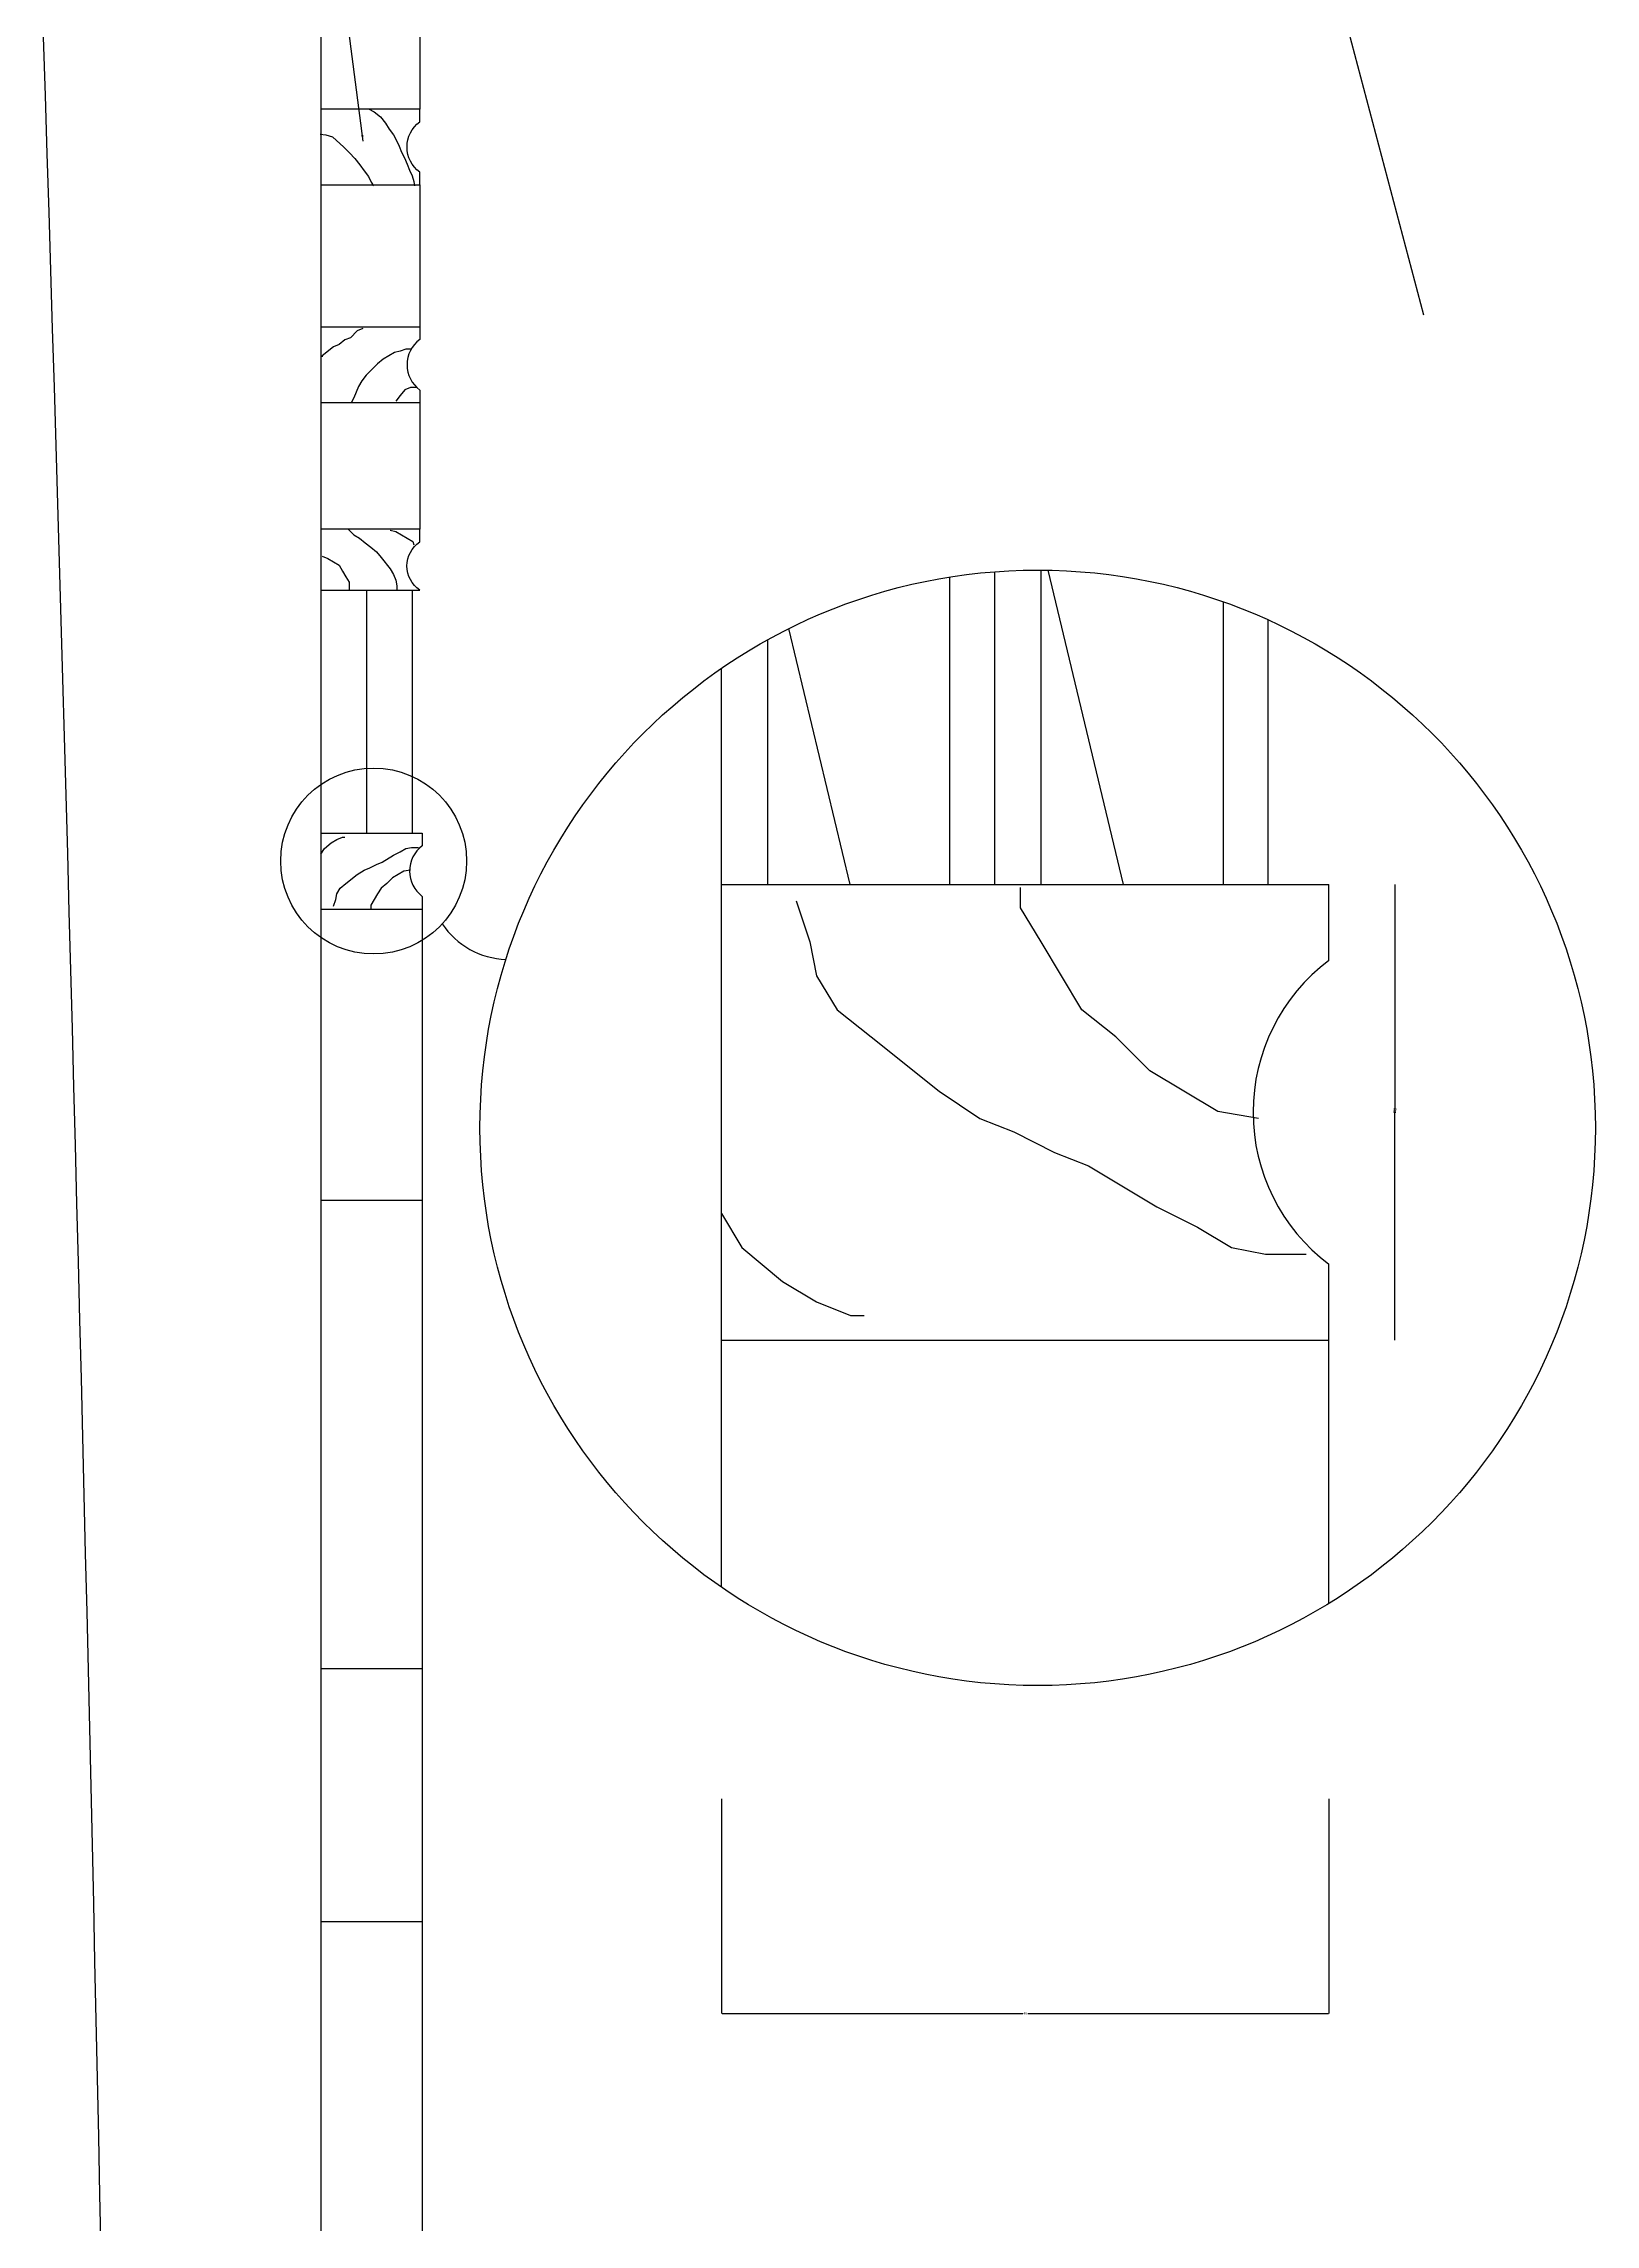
# Model space of a CAD drawing. Header units: metres. Extents: x 196 to 5438, y 102 to 7180.
# Drawn here: x 4825 to 5438, y 5025 to 5886 of the extents above; entities that cross this region are included whole.
import ezdxf

# ---------------------------------------------------------------- set-up
doc = ezdxf.new("R2010")
doc.units = ezdxf.units.M
for name, color, linetype in [('3', 3, 'Continuous'), ('4', 4, 'Continuous'), ('7', 7, 'Continuous'), ('BH', 3, 'Continuous'), ('DIM', 3, 'Continuous')]:
    doc.layers.add(name, color=color, linetype=linetype)
doc.dimstyles.get("Standard").update_dxf_attribs({"dimtxt": 2.5, "dimasz": 2.5, "dimexe": 1.25, "dimexo": 0.625, "dimtad": 1, "dimcen": 2.5, "dimazin": 3, "dimtfac": 1, "dimtmove": 0, "dimatfit": 3})

# ---------------------------------------------------------------- blocks, each defined once
blk = doc.blocks.new('*D61')
for p, q in [((5358.98, 5553.86), (5358.98, 5463.86)), ((5358.73, 5463.86), (5358.48, 5463.86)), ((5358.98, 5373.86), (5358.98, 5463.86)), ((5358.98, 5463.86), (5358.98, 5463.86)), ((5359.23, 5463.86), (5359.48, 5463.86))]:
    blk.add_line(p, q)
at = {"layer": 'Defpoints'}
for p in [(5358.98, 5553.86), (5358.98, 5463.86), (5358.98, 5373.86)]:
    blk.add_point(p, dxfattribs=at)
at = {"layer": 'DIM', "insert": (5358.98, 5464.985), "char_height": 1, "attachment_point": 5}
blk.add_mtext('30', dxfattribs=at)
blk = doc.blocks.new('*D62')
for p, q in [((5093.01, 5192.65), (5093.01, 5107.91)), ((5333.01, 5192.65), (5333.01, 5107.91)), ((5093.26, 5107.91), (5212.01, 5107.91)), ((5214.01, 5107.91), (5332.76, 5107.91))]:
    blk.add_line(p, q)
at = {"layer": 'Defpoints'}
for p in [(5093.01, 5192.65), (5333.01, 5192.65), (5093.01, 5107.91)]:
    blk.add_point(p, dxfattribs=at)
at = {"layer": 'DIM', "insert": (5213.01, 5107.91), "char_height": 1, "attachment_point": 5}
blk.add_mtext('40', dxfattribs=at)

msp = doc.modelspace()

# ---------------------------------------------------------------- linework, layer by layer
at = {"layer": '3'}
msp.add_arc((-72653.25, 3440.11), 77517.17, 359.63, 1.81, dxfattribs=at)
at = {"layer": '4'}
for p, q in [((4934.81, 5934.16), (4934.81, 5670.16)), ((5201.01, 5553.86), (5201.01, 5677.41)), ((4934.81, 5670.16), (4934.81, 5544.16)), ((4934.81, 5670.16), (4973.81, 5670.16)), ((4952.81, 5670.16), (4952.81, 5574.16)), ((4970.81, 5670.16), (4970.81, 5574.16)), ((5309.01, 5553.86), (5309.01, 5658.35)), ((5093.01, 5553.86), (5093.01, 5639.23)), ((4934.81, 5574.16), (4974.81, 5574.16)), ((4974.81, 5574.16), (4974.81, 5569.16)), ((4974.81, 5549.16), (4974.81, 5544.16)), ((5093.01, 5276.25), (5093.01, 5553.86)), ((5093.01, 5553.86), (5327.01, 5553.86)), ((5093.01, 5553.86), (5333.01, 5553.86)), ((5333.01, 5523.86), (5333.01, 5553.86)), ((4934.81, 5544.16), (4974.81, 5544.16)), ((4934.81, 5544.16), (4934.81, 5144.16)), ((4974.81, 5544.16), (4974.81, 5144.16)), ((5333.01, 5373.86), (5333.01, 5403.86)), ((5093.01, 5373.86), (5333.01, 5373.86)), ((5333.01, 5269.86), (5333.01, 5374.85)), ((4934.81, 5144.16), (4934.81, 2944.16)), ((4934.81, 5144.16), (4974.81, 5144.16)), ((4974.81, 5144.16), (4974.81, 2944.16))]:
    msp.add_line(p, q, dxfattribs=at)
for points in [[(4934.81, 5830.16), (4973.81, 5830.16), (4973.81, 5835.16, -0.5), (4973.81, 5855.16), (4973.81, 5860.16), (4934.81, 5860.16)], [(4934.81, 5774.16), (4973.81, 5774.16), (4973.81, 5769.16, 0.5), (4973.81, 5749.16), (4973.81, 5744.16), (4934.81, 5744.16)], [(4973.81, 5670.16, -0.53), (4973.81, 5689.16), (4973.81, 5694.16), (4934.81, 5694.16)]]:
    msp.add_lwpolyline(points, format="xyb", dxfattribs=at)
for centre, radius in [((4982.31, 5559.16), 12.5), ((5378.01, 5463.86), 75)]:
    msp.add_arc(centre, radius, 126.87, 233.13, dxfattribs=at)
at = {"layer": '7'}
for p, q in [((4973.81, 5910.16), (4973.81, 5860.16)), ((4973.81, 5830.16), (4973.81, 5774.16)), ((4973.81, 5744.16), (4973.81, 5694.16)), ((4934.81, 5429.16), (4974.81, 5429.16)), ((4934.81, 5244.16), (4974.81, 5244.16))]:
    msp.add_line(p, q, dxfattribs=at)
at = {"layer": 'BH'}
for p, q in [((4953.53, 5860.22), (4955.81, 5859.09)), ((4955.81, 5859.09), (4958.37, 5857.1)), ((4934.48, 5850.28), (4936.76, 5849.99)), ((4936.76, 5849.99), (4939.32, 5849.14)), ((4939.32, 5849.14), (4943.87, 5845.16)), ((4958.37, 5857.1), (4960.36, 5854.54)), ((4960.36, 5854.54), (4961.78, 5852.27)), ((4961.78, 5852.27), (4963.49, 5849.99)), ((4963.49, 5849.99), (4964.62, 5847.72)), ((4943.87, 5845.16), (4946.14, 5842.89)), ((4946.14, 5842.89), (4948.13, 5840.62)), ((4948.13, 5840.62), (4950.12, 5838.06)), ((4964.62, 5847.72), (4965.76, 5845.45)), ((4965.76, 5845.45), (4966.62, 5843.17)), ((4966.62, 5843.17), (4967.75, 5840.9)), ((4967.75, 5840.9), (4968.89, 5838.34)), ((4950.12, 5838.06), (4951.83, 5835.79)), ((4951.83, 5835.79), (4953.53, 5833.51)), ((4953.53, 5833.51), (4954.67, 5831.24)), ((4968.89, 5838.34), (4969.74, 5836.07)), ((4969.74, 5836.07), (4970.88, 5833.8)), ((4970.88, 5833.8), (4971.45, 5831.52)), ((4954.67, 5831.24), (4955.52, 5829.82)), ((4971.45, 5831.52), (4971.73, 5829.82)), ((4949.14, 5772.53), (4946.45, 5769.85)), ((4951.38, 5773.43), (4949.14, 5772.53)), ((4939.74, 5766.27), (4935.26, 5762.69)), ((4941.98, 5767.16), (4939.74, 5766.27)), ((4944.21, 5768.95), (4941.98, 5767.16)), ((4946.45, 5769.85), (4944.21, 5768.95)), ((4963.92, 5764.03), (4961.68, 5762.69)), ((4966.15, 5764.48), (4963.92, 5764.03)), ((4968.39, 5765.37), (4966.15, 5764.48)), ((4970.63, 5765.37), (4968.39, 5765.37)), ((4935.26, 5762.69), (4935.26, 5762.24)), ((4952.72, 5755.08), (4950.93, 5752.85)), ((4954.96, 5757.32), (4952.72, 5755.08)), ((4957.2, 5759.56), (4954.96, 5757.32)), ((4959.44, 5761.35), (4957.2, 5759.56)), ((4961.68, 5762.69), (4959.44, 5761.35)), ((4947.8, 5746.14), (4946.9, 5744.35)), ((4948.69, 5748.37), (4947.8, 5746.14)), ((4949.59, 5750.61), (4948.69, 5748.37)), ((4950.93, 5752.85), (4949.59, 5750.61)), ((4966.15, 5747.03), (4964.36, 5744.79)), ((4967.94, 5749.27), (4966.15, 5747.03)), ((4970.18, 5750.16), (4967.94, 5749.27)), ((4972.42, 5750.16), (4970.18, 5750.16)), ((4945.56, 5694.24), (4947.8, 5692)), ((4947.8, 5692), (4950.04, 5690.66)), ((4950.04, 5690.66), (4952.27, 5688.87)), ((4952.27, 5688.87), (4954.51, 5687.08)), ((4954.51, 5687.08), (4956.75, 5685.29)), ((4962.12, 5693.79), (4964.36, 5693.34)), ((4964.36, 5693.34), (4971.08, 5689.31)), ((4971.08, 5689.31), (4971.53, 5687.97)), ((4935.26, 5683.5), (4937.5, 5682.6)), ((4937.5, 5682.6), (4939.74, 5681.26)), ((4939.74, 5681.26), (4941.98, 5679.92)), ((4941.98, 5679.92), (4943.32, 5677.68)), ((4943.32, 5677.68), (4944.66, 5675.44)), ((4956.75, 5685.29), (4958.54, 5683.05)), ((4958.54, 5683.05), (4962.12, 5678.58)), ((4962.12, 5678.58), (4963.47, 5676.34)), ((5219.16, 5678.06), (5219.16, 5553.86)), ((4944.66, 5675.44), (4946.01, 5673.21)), ((4946.01, 5673.21), (4946.01, 5670.08)), ((4963.47, 5676.34), (4964.36, 5674.1)), ((4964.36, 5674.1), (4964.81, 5671.86)), ((4964.81, 5671.86), (4964.81, 5670.08)), ((5183.16, 5675.3), (5183.16, 5553.86)), ((5291.16, 5665.54), (5291.16, 5553.86)), ((5111.16, 5650.47), (5111.16, 5553.86)), ((4934.81, 5565.83), (4936.16, 5568.07)), ((4936.16, 5568.07), (4938.84, 5570.3)), ((4938.84, 5570.3), (4941.08, 5571.64)), ((4941.08, 5571.64), (4943.32, 5572.54)), ((4943.32, 5572.54), (4944.21, 5572.54)), ((4958.99, 5562.7), (4963.47, 5565.38)), ((4963.47, 5565.38), (4966.15, 5566.72)), ((4966.15, 5566.72), (4968.39, 5568.07)), ((4968.39, 5568.07), (4970.63, 5568.51)), ((4970.63, 5568.51), (4973.32, 5568.51)), ((4944.66, 5554.2), (4949.14, 5557.78)), ((4949.14, 5557.78), (4951.83, 5559.56)), ((4951.83, 5559.56), (4954.07, 5560.46)), ((4954.07, 5560.46), (4956.75, 5561.8)), ((4956.75, 5561.8), (4958.99, 5562.7)), ((4963.02, 5556.43), (4960.78, 5554.2)), ((4965.26, 5557.78), (4963.02, 5556.43)), ((4967.5, 5559.12), (4965.26, 5557.78)), ((4970.18, 5559.56), (4967.5, 5559.12)), ((4939.74, 5545.25), (4940.63, 5547.93)), ((4940.63, 5547.93), (4941.08, 5550.17)), ((4941.08, 5550.17), (4942.42, 5552.41)), ((4942.42, 5552.41), (4944.66, 5554.2)), ((4955.86, 5547.93), (4954.51, 5545.69)), ((4957.2, 5550.17), (4955.86, 5547.93)), ((4958.54, 5552.41), (4957.2, 5550.17)), ((4960.78, 5554.2), (4958.54, 5552.41)), ((5211.21, 5544.66), (5211.21, 5552.72)), ((4954.51, 5545.69), (4954.51, 5544.35)), ((5122.56, 5547.35), (5127.93, 5531.24)), ((5219.27, 5531.24), (5211.21, 5544.66)), ((5127.93, 5531.24), (5130.62, 5517.82)), ((5227.33, 5517.82), (5219.27, 5531.24)), ((5130.62, 5517.82), (5138.68, 5504.4)), ((5235.39, 5504.4), (5227.33, 5517.82)), ((5138.68, 5504.4), (5152.11, 5493.66)), ((5248.82, 5493.66), (5235.39, 5504.4)), ((5152.11, 5493.66), (5178.97, 5472.18)), ((5262.25, 5480.24), (5248.82, 5493.66)), ((5275.68, 5472.18), (5262.25, 5480.24)), ((5178.97, 5472.18), (5195.09, 5461.44)), ((5289.12, 5464.13), (5275.68, 5472.18)), ((5305.23, 5461.44), (5289.12, 5464.13)), ((5195.09, 5461.44), (5208.52, 5456.08)), ((5208.52, 5456.08), (5224.64, 5448.02)), ((5224.64, 5448.02), (5238.07, 5442.65)), ((5238.07, 5442.65), (5264.94, 5426.55)), ((5093.01, 5423.86), (5101.07, 5410.44)), ((5264.94, 5426.55), (5281.06, 5418.49)), ((5281.06, 5418.49), (5294.49, 5410.44)), ((5101.07, 5410.44), (5117.19, 5397.02)), ((5294.49, 5410.44), (5307.92, 5407.76)), ((5307.92, 5407.76), (5324.04, 5407.76)), ((5117.19, 5397.02), (5130.62, 5388.96)), ((5130.62, 5388.96), (5144.05, 5383.6)), ((5144.05, 5383.6), (5149.42, 5383.6))]:
    msp.add_line(p, q, dxfattribs=at)
for points in [[(5251.88, 5553.86), (5222.08, 5678.03)], [(5143.88, 5553.86), (5119.63, 5654.92)]]:
    msp.add_lwpolyline(points, dxfattribs=at)
at = {"layer": 'DIM'}
msp.add_line((5229.03, 6313.75), (5370.33, 5778.85), dxfattribs=at)
for centre, radius in [((5217.93, 5457.74), 220.32), ((4955.63, 5563.12), 36.72)]:
    msp.add_circle(centre, radius, dxfattribs=at)
msp.add_arc((5008.87, 5555.58), 31.33, 213.41, 268.19, dxfattribs=at)

# ---------------------------------------------------------------- dimensions: what is measured, and where the dimension line sits
for base, p1, p2, text, picture, middle in [((5358.98, 5463.86), (5358.98, 5553.86), (5358.98, 5373.86), '30', '*D61', (5358.98, 5464.985)), ((5093.01, 5107.91), (5093.01, 5192.65), (5333.01, 5192.65), '40', '*D62', (5213.01, 5107.91))]:
    dim = msp.add_linear_dim(base=base, p1=p1, p2=p2, text=text, dimstyle='Standard', dxfattribs=at)
    dim.commit()
    dim.dimension.update_dxf_attribs({"geometry": picture, "text_midpoint": middle})

# ---------------------------------------------------------------- leaders
msp.add_leader([(4951.42, 5847.44), (4859.43, 6556.01)], dimstyle='Standard', dxfattribs=at)

doc.saveas('drawing.dxf')
